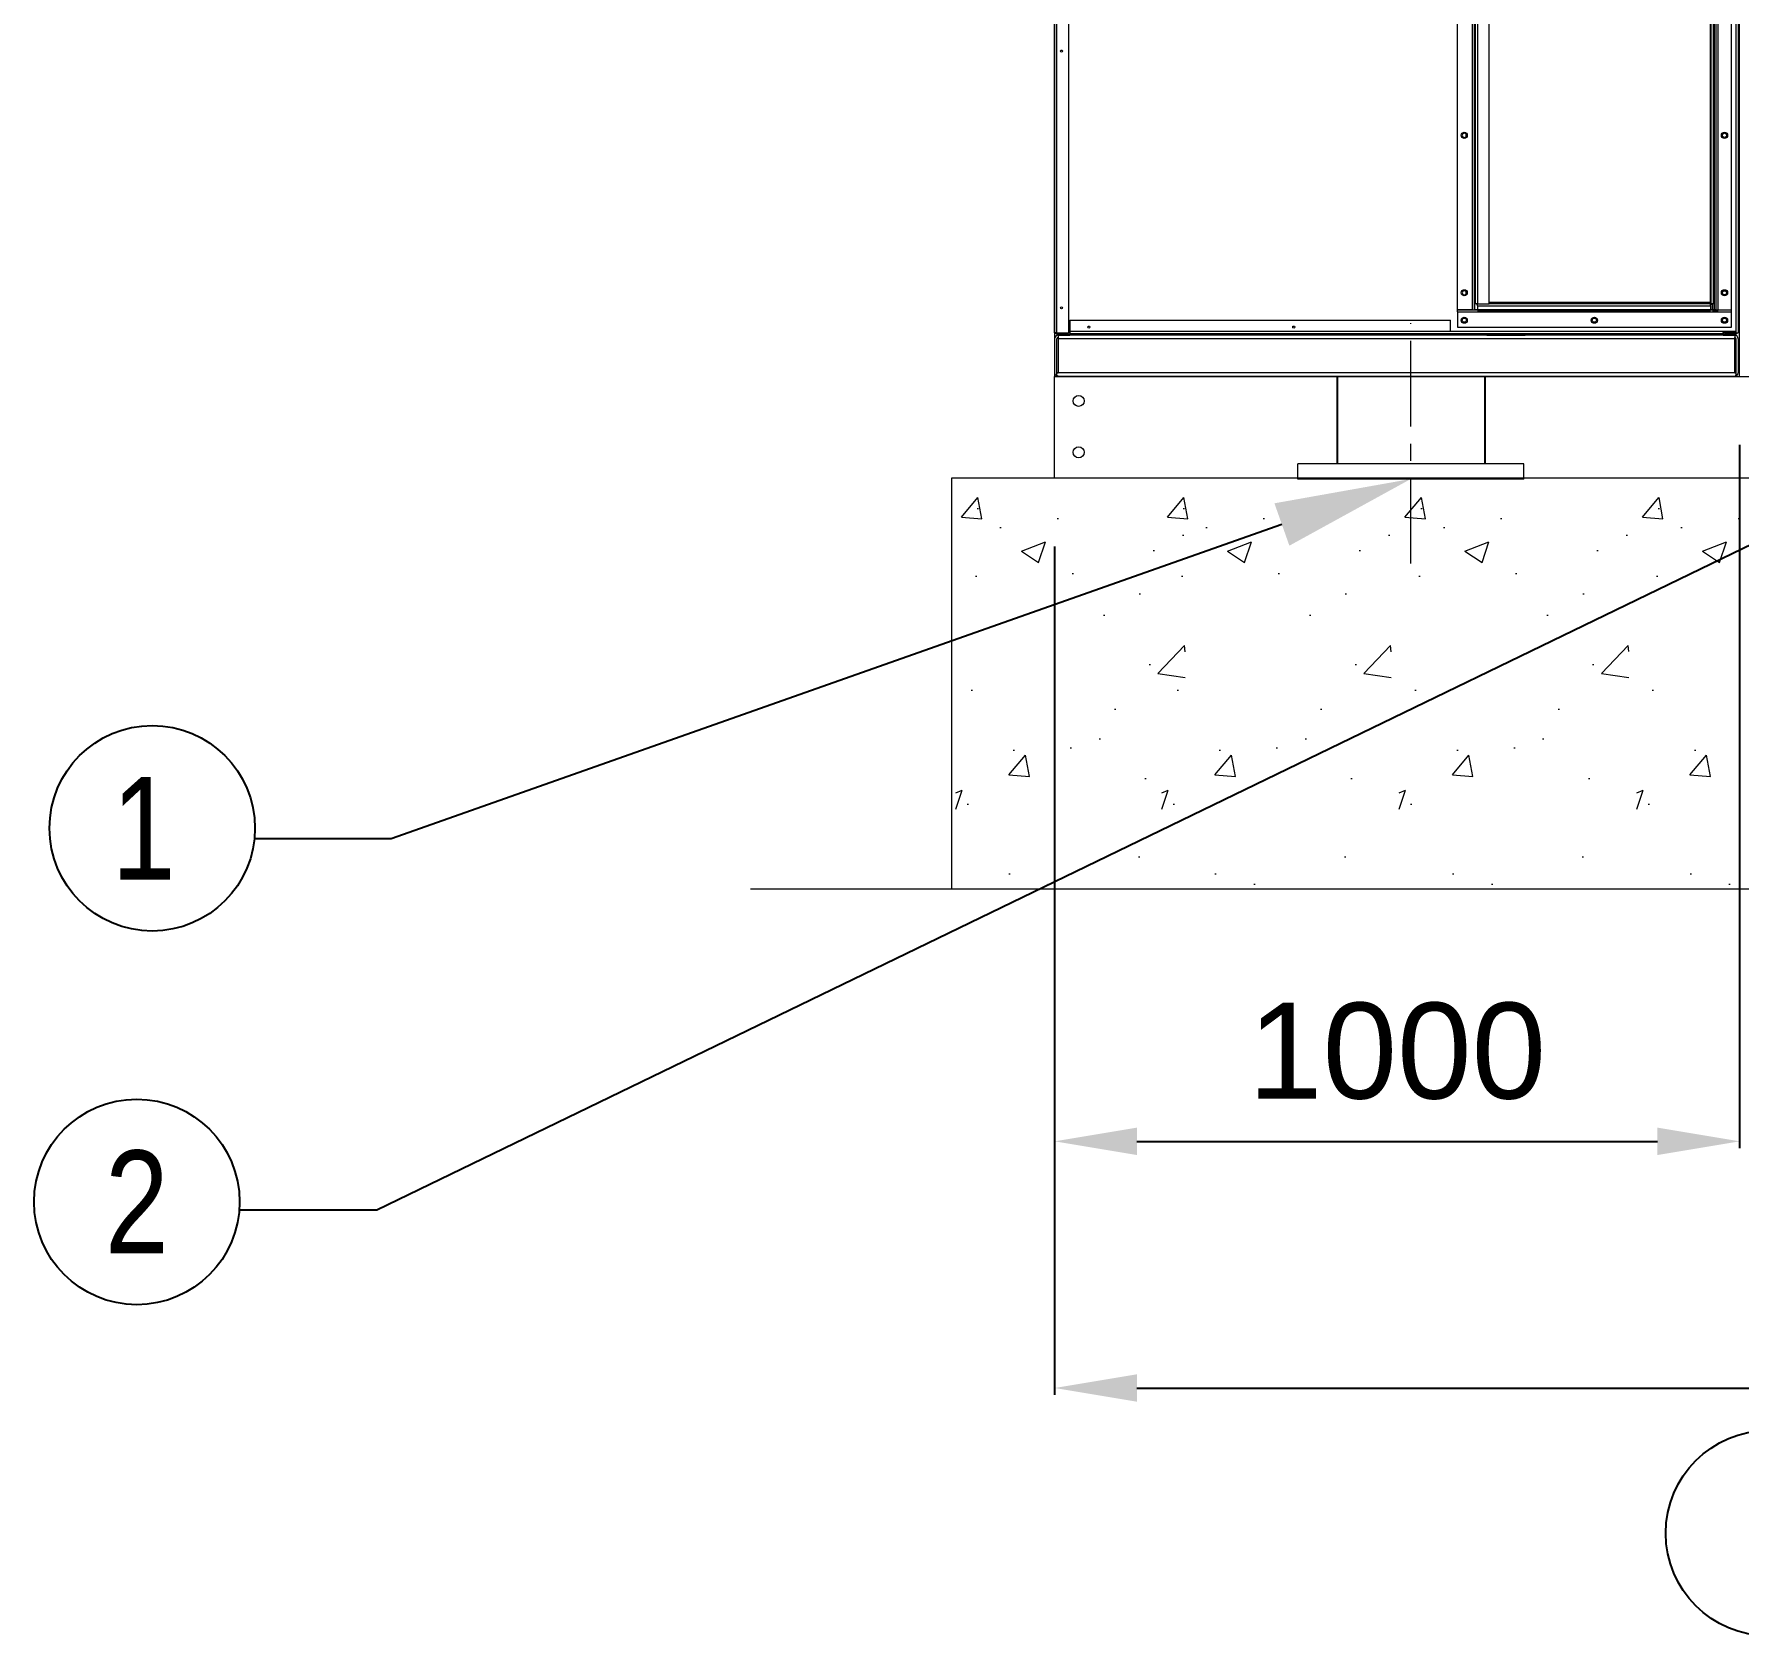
# Model space of a CAD drawing. Header units: millimetres. Extents: x -17070 to 45188, y -291348 to 34911.
# Drawn here: x 23883 to 26372, y 19860 to 22199 of the extents above; entities that cross this region are included whole.
import ezdxf
from ezdxf import colors
from ezdxf.entities.mleader import LeaderData, LeaderLine
from ezdxf.enums import TextEntityAlignment as Align
from ezdxf.math import Vec2, Vec3

# ---------------------------------------------------------------- set-up
doc = ezdxf.new("R2010")
doc.units = ezdxf.units.MM
doc.linetypes.add('CENTER', pattern=[2, 1.25, -0.25, 0.25, -0.25])
for name, color, linetype in [('냉각탑_dim', 1, 'Continuous'), ('냉각탑_text', 3, 'Continuous'), ('냉각탑_기초', 23, 'Continuous')]:
    doc.layers.add(name, color=color, linetype=linetype)
doc.styles.get("Standard").update_dxf_attribs({"font": 'arial.ttf'})
doc.dimstyles.new('1.40', dxfattribs={"dimscale": 20, "dimtxt": 1.5, "dimasz": 1, "dimexe": 0.5, "dimexo": 0.5, "dimgap": 0.5, "dimtad": 1, "dimdec": 0, "dimzin": 0, "dimdsep": 46, "dimtxsty": 'Standard', "dimcen": 0, "dimclrd": 2, "dimclre": 2, "dimclrt": 3, "dimadec": 0, "dimazin": 0, "dimtfac": 1, "dimtdec": 0, "dimtmove": 0, "dimatfit": 0, "dimfxl": 1, "dimtolj": 1, "dimtzin": 0, "dimlwd": -1, "dimlwe": -1, "dimarcsym": 0})

# ---------------------------------------------------------------- blocks, each defined once
blk = doc.blocks.new('*D458')
at = {"color": 2, "transparency": 16777216}
for p, q in [((26373.4, 21598.8), (26373.4, 20571.8)), ((25373.4, 21450.4), (25373.4, 20571.8)), ((25493.4, 20581.8), (26253.4, 20581.8))]:
    blk.add_line(p, q, dxfattribs=at)
for points in [[(25493.4, 20601.8), (25493.4, 20561.8), (25373.4, 20581.8)], [(26253.4, 20601.8), (26253.4, 20561.8), (26373.4, 20581.8)]]:
    blk.add_solid(points, dxfattribs=at)
at = {"layer": 'Defpoints', "color": 0, "transparency": 16777216}
for p in [(26373.4, 21698.8), (25373.4, 21550.4), (26373.4, 20581.8)]:
    blk.add_point(p, dxfattribs=at)
at = {"color": 3, "lineweight": 5, "transparency": 16777216, "insert": (25873.4, 20713.2), "char_height": 140, "attachment_point": 5}
blk.add_mtext('\\A1;1000', dxfattribs=at)
blk = doc.blocks.new('*D451')
at = {"color": 2, "transparency": 16777216}
for p, q in [((25373.4, 21450.4), (25373.4, 20211.6)), ((31273.4, 21450.4), (31273.4, 20211.6)), ((25493.4, 20221.6), (31153.4, 20221.6))]:
    blk.add_line(p, q, dxfattribs=at)
for points in [[(25493.4, 20241.6), (25493.4, 20201.6), (25373.4, 20221.6)], [(31153.4, 20241.6), (31153.4, 20201.6), (31273.4, 20221.6)]]:
    blk.add_solid(points, dxfattribs=at)
at = {"layer": 'Defpoints', "color": 0, "transparency": 16777216}
for p in [(25373.4, 21550.4), (31273.4, 21550.4), (31273.4, 20221.6)]:
    blk.add_point(p, dxfattribs=at)
at = {"color": 3, "lineweight": 5, "transparency": 16777216, "insert": (28323.4, 20353.1), "char_height": 140, "attachment_point": 5}
blk.add_mtext('\\A1;5900', dxfattribs=at)
blk = doc.blocks.new('A$C0F242E30')
at = {"color": 7, "lineweight": 13, "ltscale": 0.062}
for p, q in [((0, 54.8), (0, 5.2)), ((3.2, 5.2), (3.2, 54.8)), ((5, 54.8), (5, 5.2)), ((993, 54.8), (993, 5.2)), ((993, 5.2), (993, 54.8)), ((994.8, 5.2), (994.8, 54.8)), ((998, 54.8), (998, 5.2))]:
    blk.add_line(p, q, dxfattribs=at)
at = {"color": 7, "lineweight": 13, "ltscale": 0.02125}
for p, q in [((5, 60), (22, 60)), ((22, 60), (5, 60)), ((976, 60), (993, 60)), ((993, 60), (976, 60))]:
    blk.add_line(p, q, dxfattribs=at)
at = {"color": 7, "lineweight": 13, "ltscale": 0.0065}
for p, q in [((5, 60), (5, 54.8)), ((993, 60), (993, 54.8))]:
    blk.add_line(p, q, dxfattribs=at)
at = {"color": 7, "lineweight": 13}
for p, q in [((993, 54.8), (5, 54.8)), ((631, 60), (22, 60)), ((631, 60), (22, 60)), ((993, 5.2), (5, 5.2)), ((992.8, 0), (5.2, 0))]:
    blk.add_line(p, q, dxfattribs=at)
at = {"color": 7, "lineweight": 13, "ltscale": 0.0185}
for p, q in [((5.2, 60), (20, 60)), ((978, 60), (992.8, 60))]:
    blk.add_line(p, q, dxfattribs=at)
at = {"color": 7, "lineweight": 13, "ltscale": 0.07}
for p, q in [((631, 60), (687, 60)), ((687, 60), (631, 60))]:
    blk.add_line(p, q, dxfattribs=at)
at = {"color": 7, "lineweight": 13, "ltscale": 0.36125}
blk.add_line((976, 60), (687, 60), dxfattribs=at)
blk.add_line((976, 60), (687, 60), dxfattribs=at)
at = {"color": 7, "lineweight": 13, "ltscale": 0.002487}
blk.add_line((993, 54.8), (993, 56.8), dxfattribs=at)
at = {"color": 7, "lineweight": 13, "ltscale": 0.0022}
for p, q in [((3.2, 2.4), (2.2, 1)), ((994.8, 2.4), (995.8, 1))]:
    blk.add_line(p, q, dxfattribs=at)
at = {"color": 7, "lineweight": 13, "ltscale": 0.004497}
for p, q in [((3.2, 1.6), (3.2, 5.2)), ((994.8, 1.6), (994.8, 5.2))]:
    blk.add_line(p, q, dxfattribs=at)
at = {"color": 7, "lineweight": 13, "ltscale": 0.00225}
for p, q in [((5, 5.2), (3.2, 5.2)), ((3.2, 5.2), (5, 5.2)), ((994.8, 5.2), (993, 5.2)), ((993, 5.2), (994.8, 5.2))]:
    blk.add_line(p, q, dxfattribs=at)
at = {"color": 7, "lineweight": 13}
for centre, radius, start, end in [((5.2, 54.8), 5.2, 90, 180), ((5.2, 54.8), 2, 95.7392, 180), ((992.8, 54.8), 5.2, 0, 90), ((992.8, 54.8), 2, 0, 84.2609), ((5.2, 5.2), 5.2, 180, 270), ((992.8, 5.2), 5.2, 270, 0)]:
    blk.add_arc(centre, radius, start, end, dxfattribs=at)
for points in [[(5.2, 0), (4.9, 0), (4.5, 0.1), (4.2, 0.3), (3.8, 0.7), (3.4, 1.3), (3.4, 1.4), (3.3, 1.5), (3.2, 1.6)], [(992.8, 0), (993.1, 0), (993.5, 0.1), (993.8, 0.3), (994.2, 0.7), (994.6, 1.3), (994.6, 1.4), (994.7, 1.5), (994.8, 1.6)]]:
    blk.add_open_spline(points, degree=5, knots=[0, 0, 0, 0, 0, 0, 6.191357, 6.191357, 6.191357, 7.828222, 7.828222, 7.828222, 7.828222, 7.828222, 7.828222], dxfattribs=at)
blk = doc.blocks.new('A$C6159255C')
at = {"color": 7, "lineweight": 13}
for p, q in [((0, 1.7), (0, 3136.3)), ((3.4, 1.7), (3.4, 3136.3)), ((998, 3136.3), (998, 1.7)), ((20, 3108.8), (20, 1.7)), ((994.6, 1270), (994.6, 3.4)), ((613, 1235), (613, 35)), ((963, 1235), (963, 35)), ((963, 35), (613, 35)), ((22, 20), (578, 20)), ((578, 3.4), (22, 3.4)), ((994.6, 3.4), (578, 3.4)), ((976, 3.4), (578, 3.4)), ((976, 0), (22, 0))]:
    blk.add_line(p, q, dxfattribs=at)
at = {"color": 7, "lineweight": 13, "ltscale": 0.005667}
for p, q in [((3.4, 1.7), (0, 1.7)), ((22, 3.4), (22, 0)), ((976, 3.4), (976, 0)), ((994.6, 1.7), (998, 1.7))]:
    blk.add_line(p, q, dxfattribs=at)
at = {"color": 7, "lineweight": 13, "ltscale": 0.002833}
for p, q in [((2, 0), (2, 1.7)), ((2.9, 0), (2.9, 1.7)), ((978, 1.7), (978, 3.4)), ((994.6, 3.4), (994.6, 1.7)), ((995.1, 1.7), (995.1, 0)), ((996, 0), (996, 1.7))]:
    blk.add_line(p, q, dxfattribs=at)
at = {"color": 7, "lineweight": 13, "ltscale": 0.027667}
for p, q in [((3.4, 1.7), (20, 1.7)), ((22, 20), (22, 3.4)), ((578, 3.4), (578, 20)), ((978, 3.4), (994.6, 3.4)), ((978, 1.7), (994.6, 1.7))]:
    blk.add_line(p, q, dxfattribs=at)
at = {"color": 7, "lineweight": 13, "ltscale": 0.003333}
for p, q in [((22, 3.4), (20, 3.4)), ((22, 2), (20, 2)), ((978, 2), (976, 2)), ((976, 0), (976, 2))]:
    blk.add_line(p, q, dxfattribs=at)
at = {"color": 7, "lineweight": 13, "ltscale": 0.000512635}
blk.add_line((22, 0), (22, 0.3), dxfattribs=at)
at = {"color": 7, "lineweight": 13, "ltscale": 0.0015}
for p, q in [((2.9, 0), (2, 0)), ((996, 0), (995.1, 0))]:
    blk.add_line(p, q, dxfattribs=at)
at = {"color": 7, "lineweight": 13, "ltscale": 0.031833}
for p, q in [((2.9, 0), (22, 0)), ((976, 0), (995.1, 0))]:
    blk.add_line(p, q, dxfattribs=at)
at = {"color": 7, "lineweight": 13}
for centre, radius in [((10, 413), 1.5), ((598, 290), 4.5), ((978, 290), 4.5), ((598, 60), 4.5), ((978, 60), 4.5), ((10, 38), 1.5), ((50, 10), 1.5), ((349, 10), 1.5), ((598, 20), 4.5), ((788, 20), 4.5), ((978, 20), 4.5)]:
    blk.add_circle(centre, radius, dxfattribs=at)
blk = doc.blocks.new('A$C5FB90F76')
at = {"color": 7, "lineweight": 13}
for p, q in [((0, 0), (0, 1200)), ((2.8, 0), (2.8, 1200)), ((25, 0), (25, 1200))]:
    blk.add_line(p, q, dxfattribs=at)
at = {"color": 7, "lineweight": 13, "ltscale": 0.014}
for p, q in [((2.8, 1200), (0, 1200)), ((2.8, 0), (0, 0))]:
    blk.add_line(p, q, dxfattribs=at)
at = {"color": 7, "lineweight": 13, "ltscale": 0.111}
for p, q in [((25, 1200), (2.8, 1200)), ((2.8, 0), (25, 0))]:
    blk.add_line(p, q, dxfattribs=at)
at = {"color": 7, "lineweight": 13}
for centre in [(15, 1175), (15, 945), (15, 715), (15, 485), (15, 255), (15, 25)]:
    blk.add_circle(centre, 3, dxfattribs=at)
blk = doc.blocks.new('A$C6C1445C5')
at = {"color": 7, "lineweight": 13}
for p, q in [((0, 25), (400, 25)), ((0, 22.2), (400, 22.2)), ((0, 0), (400, 0))]:
    blk.add_line(p, q, dxfattribs=at)
at = {"color": 7, "lineweight": 13, "ltscale": 0.035}
for p, q in [((0, 22.2), (0, 25)), ((400, 22.2), (400, 25))]:
    blk.add_line(p, q, dxfattribs=at)
at = {"color": 7, "lineweight": 13, "ltscale": 0.2775}
for p, q in [((0, 22.2), (0, 0)), ((400, 0), (400, 22.2))]:
    blk.add_line(p, q, dxfattribs=at)
at = {"color": 7, "lineweight": 13}
for centre in [(10, 10), (200, 10), (390, 10)]:
    blk.add_circle(centre, 3, dxfattribs=at)
blk = doc.blocks.new('A$C01666899')
at = {"color": 4, "lineweight": 13}
for p, q in [((1212, 354), (0, 354)), ((0, 343.1), (0, 2.9)), ((6.6, 343.1), (6.6, 2.9)), ((1202.3, 347.4), (9.7, 347.4)), ((1202.3, 344), (9.7, 344)), ((10, 343.1), (10, 20)), ((11.4, 20), (11.4, 342.6)), ((11.4, 342.6), (1200.6, 342.6)), ((1200.6, 342.6), (1200.6, 20)), ((1202, 20), (1202, 343.1)), ((1205.4, 2.9), (1205.4, 343.1)), ((1212, 2.9), (1212, 343.1)), ((1202.3, 20), (9.7, 20)), ((1202.3, 3.4), (9.7, 3.4)), ((1202.3, 0), (9.7, 0))]:
    blk.add_line(p, q, dxfattribs=at)
at = {"color": 4, "lineweight": 13, "ltscale": 0.04}
for p, q in [((0, 346), (0, 354)), ((1212, 346), (1212, 354))]:
    blk.add_line(p, q, dxfattribs=at)
at = {"color": 4, "lineweight": 13, "ltscale": 0.0485}
for p, q in [((9.7, 346), (0, 346)), ((1212, 346), (1202.3, 346))]:
    blk.add_line(p, q, dxfattribs=at)
at = {"color": 4, "lineweight": 13, "ltscale": 0.033}
for p, q in [((6.6, 343.1), (0, 343.1)), ((1205.4, 343.1), (1212, 343.1)), ((6.6, 2.9), (0, 2.9)), ((1205.4, 2.9), (1212, 2.9))]:
    blk.add_line(p, q, dxfattribs=at)
at = {"color": 4, "lineweight": 13, "ltscale": 0.017}
for p, q in [((6.6, 343.1), (10, 343.1)), ((1205.4, 343.1), (1202, 343.1)), ((1202.3, 347.4), (1202.3, 344)), ((9.7, 3.4), (9.7, 0)), ((1202.3, 3.4), (1202.3, 0))]:
    blk.add_line(p, q, dxfattribs=at)
at = {"color": 4, "lineweight": 13, "ltscale": 0.0085}
for p, q in [((9.7, 344), (8, 344)), ((1202.3, 344), (1204, 344)), ((9.7, 2), (8, 2)), ((1202.3, 2), (1204, 2))]:
    blk.add_line(p, q, dxfattribs=at)
at = {"color": 4, "lineweight": 13, "ltscale": 0.0045}
for p, q in [((8, 343.1), (8, 344)), ((10, 343.1), (10, 344)), ((1202, 344), (1202, 343.1)), ((1204, 344), (1204, 343.1)), ((8, 2), (8, 2.9)), ((1204, 2.9), (1204, 2))]:
    blk.add_line(p, q, dxfattribs=at)
at = {"color": 4, "lineweight": 13, "ltscale": 0.007}
for p, q in [((9.7, 347.4), (9.7, 346)), ((1202.3, 347.4), (1202.3, 346))]:
    blk.add_line(p, q, dxfattribs=at)
at = {"color": 4, "lineweight": 13, "ltscale": 0.01}
blk.add_line((9.7, 346), (9.7, 344), dxfattribs=at)
at = {"color": 4, "lineweight": 13, "ltscale": 0.0155}
for p, q in [((6.6, 2.9), (9.7, 2.9)), ((1205.4, 2.9), (1202.3, 2.9))]:
    blk.add_line(p, q, dxfattribs=at)
at = {"color": 4, "lineweight": 13, "ltscale": 0.083}
for p, q in [((9.7, 20), (9.7, 3.4)), ((1202.3, 3.4), (1202.3, 20))]:
    blk.add_line(p, q, dxfattribs=at)
at = {"color": 4, "lineweight": 13}
for centre, radius in [((606, 316), 9), ((589.5, 316), 2), ((622.5, 316), 2)]:
    blk.add_circle(centre, radius, dxfattribs=at)
blk = doc.blocks.new('1')
at = {"color": 0, "lineweight": 20}
for p, q in [((25373.4, 21550.4), (25373.4, 21698.8)), ((25373.4, 21698.8), (31273.4, 21698.8))]:
    blk.add_line(p, q, dxfattribs=at)
at = {"color": 0, "ltscale": 30}
for p, q in [((25785.7, 21698.8), (25785.7, 21570.9)), ((26001.7, 21698.8), (26001.7, 21570.9))]:
    blk.add_line(p, q, dxfattribs=at)
at = {"color": 7, "lineweight": 15}
for p, q in [((25728.3, 21548.9), (25728.3, 21570.9)), ((26058.3, 21570.9), (25728.3, 21570.9)), ((26058.3, 21548.9), (26058.3, 21570.9)), ((26058.3, 21548.9), (25728.3, 21548.9))]:
    blk.add_line(p, q, dxfattribs=at)
at = {"lineweight": 5}
blk.add_line((25373.4, 21550.4), (31273.4, 21550.4), dxfattribs=at)
at = {"color": 0, "lineweight": 20}
blk.add_lwpolyline([(26373.4, 21698.8), (26373.4, 24898.8), (25373.4, 24898.8), (25373.4, 21698.8)], dxfattribs=at)
at = {"lineweight": 20}
for centre in [(25408.4, 21662.9), (25408.4, 21587.9)]:
    blk.add_circle(centre, 8, dxfattribs=at)
for name, p in [('A$C6159255C', (25373.4, 21760.8)), ('A$C5FB90F76', (26336.4, 21795.8)), ('A$C6C1445C5', (25961.4, 21770.8)), ('A$C0F242E30', (25373.4, 21698.8))]:
    blk.add_blockref(name, p, dxfattribs=at)
at = {"lineweight": 20, "rotation": 270}
blk.add_blockref('A$C01666899', (25988, 23007.2), dxfattribs=at)
at = {"lineweight": 20, "xscale": -1}
blk.add_blockref('A$C5FB90F76', (25986.4, 21795.8), dxfattribs=at)

msp = doc.modelspace()

# ---------------------------------------------------------------- hatches: boundary and pattern name
at = {"layer": '냉각탑_기초', "lineweight": 20, "ltscale": 30}
h = msp.add_hatch(dxfattribs=at)
h.set_pattern_fill('AR-CONC', color=256, scale=50, style=0)
h.set_pattern_definition([(50, (10635.44, 5009.1), (358.63, -31.376), [37.5, -412.5]), (355, (10635.44, 5009.1), (-69.3757, 376.096), [30, -330]), (100.4514, (10665.32, 5006.5), (289.2547, 344.72), [31.87, -350.571]), (46.1842, (10635.44, 5109.1), (533.6205, -82.7595), [56.25, -618.75]), (96.6356, (10679.9, 5102.2), (467.331, 487.059), [47.805, -525.856]), (351.1842, (10635.44, 5109.1), (467.331, 487.059), [45, -495]), (21, (10685.44, 5084.1), (298.4535, -201.3094), [37.5, -412.5]), (326, (10685.44, 5084.1), (121.6577, 362.575), [30, -330]), (71.4514, (10710.3, 5067.34), (420.1113, 161.265), [31.87, -350.571]), (37.5, (10635.44, 5009.11), (6.0799, 166.4469), [0, -326, 0, -335, 0, -331.25]), (7.5, (10635.44, 5009.11), (131.5348, 197.2059), [0, -191, 0, -318.5, 0, -126.25]), (327.5, (10523.94, 5009.11), (266.9112, -11.2774), [0, -125, 0, -390, 0, -517.5]), (317.5, (10473.94, 5009.1), (291.593, 50.0525), [0, -162.5, 0, -259, 0, -367.5])])
h.paths.add_polyline_path([(25564, 21550.4), (25229, 21550.4), (25229, 20950.4), (25564, 20950.4)])
h = msp.add_hatch(dxfattribs=at)
h.set_pattern_fill('AR-CONC', color=256, scale=50, style=0)
h.set_pattern_definition([(50, (10936.23, 5009.1), (358.63, -31.376), [37.5, -412.5]), (355, (10936.23, 5009.1), (-69.3757, 376.096), [30, -330]), (100.4514, (10966.1, 5006.5), (289.2547, 344.72), [31.87, -350.571]), (46.1842, (10936.23, 5109.1), (533.6205, -82.7595), [56.25, -618.75]), (96.6356, (10980.7, 5102.2), (467.331, 487.059), [47.805, -525.856]), (351.1842, (10936.23, 5109.1), (467.331, 487.059), [45, -495]), (21, (10986.23, 5084.1), (298.4535, -201.3094), [37.5, -412.5]), (326, (10986.23, 5084.1), (121.6577, 362.575), [30, -330]), (71.4514, (11011.1, 5067.34), (420.1113, 161.265), [31.87, -350.571]), (37.5, (10936.23, 5009.11), (6.0799, 166.4469), [0, -326, 0, -335, 0, -331.25]), (7.5, (10936.23, 5009.11), (131.5348, 197.2059), [0, -191, 0, -318.5, 0, -126.25]), (327.5, (10824.73, 5009.11), (266.9112, -11.2774), [0, -125, 0, -390, 0, -517.5]), (317.5, (10774.73, 5009.1), (291.593, 50.0525), [0, -162.5, 0, -259, 0, -367.5])])
h.paths.add_polyline_path([(25864.8, 21550.4), (25529.8, 21550.4), (25529.8, 20950.4), (25864.8, 20950.4)])
h = msp.add_hatch(dxfattribs=at)
h.set_pattern_fill('AR-CONC', color=256, scale=50, style=0)
h.set_pattern_definition([(50, (11283.07, 5009.1), (358.63, -31.376), [37.5, -412.5]), (355, (11283.07, 5009.1), (-69.3757, 376.096), [30, -330]), (100.4514, (11312.95, 5006.5), (289.2547, 344.72), [31.87, -350.571]), (46.1842, (11283.07, 5109.1), (533.6205, -82.7595), [56.25, -618.75]), (96.6356, (11327.54, 5102.2), (467.331, 487.059), [47.805, -525.856]), (351.1842, (11283.07, 5109.1), (467.331, 487.059), [45, -495]), (21, (11333.07, 5084.1), (298.4535, -201.3094), [37.5, -412.5]), (326, (11333.07, 5084.1), (121.6577, 362.575), [30, -330]), (71.4514, (11357.94, 5067.34), (420.1113, 161.265), [31.87, -350.571]), (37.5, (11283.07, 5009.11), (6.0799, 166.4469), [0, -326, 0, -335, 0, -331.25]), (7.5, (11283.07, 5009.11), (131.5348, 197.2059), [0, -191, 0, -318.5, 0, -126.25]), (327.5, (11171.57, 5009.11), (266.9112, -11.2774), [0, -125, 0, -390, 0, -517.5]), (317.5, (11121.57, 5009.1), (291.593, 50.0525), [0, -162.5, 0, -259, 0, -367.5])])
h.paths.add_polyline_path([(26211.6, 21550.4), (25876.6, 21550.4), (25876.6, 20950.4), (26211.6, 20950.4)])
h = msp.add_hatch(dxfattribs=at)
h.set_pattern_fill('AR-CONC', color=256, scale=50, style=0)
h.set_pattern_definition([(50, (11629.9, 5009.1), (358.63, -31.376), [37.5, -412.5]), (355, (11629.9, 5009.1), (-69.3757, 376.096), [30, -330]), (100.4514, (11659.8, 5006.5), (289.2547, 344.72), [31.87, -350.571]), (46.1842, (11629.9, 5109.1), (533.6205, -82.7595), [56.25, -618.75]), (96.6356, (11674.37, 5102.2), (467.331, 487.059), [47.805, -525.856]), (351.1842, (11629.9, 5109.1), (467.331, 487.059), [45, -495]), (21, (11679.9, 5084.1), (298.4535, -201.3094), [37.5, -412.5]), (326, (11679.9, 5084.1), (121.6577, 362.575), [30, -330]), (71.4514, (11704.78, 5067.34), (420.1113, 161.265), [31.87, -350.571]), (37.5, (11629.9, 5009.11), (6.0799, 166.4469), [0, -326, 0, -335, 0, -331.25]), (7.5, (11629.9, 5009.11), (131.5348, 197.2059), [0, -191, 0, -318.5, 0, -126.25]), (327.5, (11518.4, 5009.11), (266.9112, -11.2774), [0, -125, 0, -390, 0, -517.5]), (317.5, (11468.4, 5009.1), (291.593, 50.0525), [0, -162.5, 0, -259, 0, -367.5])])
h.paths.add_polyline_path([(26558.4, 21550.4), (26223.4, 21550.4), (26223.4, 20950.4), (26558.4, 20950.4)])

# ---------------------------------------------------------------- linework, layer by layer
at = {"color": 1, "linetype": 'CENTER', "lineweight": 20, "ltscale": 100}
msp.add_line((25893.3, 21425.5), (25893.3, 21776.6), dxfattribs=at)
at = {"layer": '냉각탑_dim', "linetype": 'ByBlock', "lineweight": -3}
for centre in [(24055.8, 21038.9), (24033.3, 20493.3), (26415.6, 20009.6)]:
    msp.add_circle(centre, 150, dxfattribs=at)
at = {"layer": '냉각탑_기초', "lineweight": 20, "ltscale": 30}
for p, q in [((25223.4, 20950.4), (25223.4, 21550.4)), ((25223.4, 21550.4), (31423.4, 21550.4)), ((24929.1, 20950.4), (31840.7, 20950.4))]:
    msp.add_line(p, q, dxfattribs=at)

# ---------------------------------------------------------------- block references
msp.add_blockref('1', (0, 0))

# ---------------------------------------------------------------- texts
at = {"layer": '냉각탑_text', "width": 0.8}
for s, p in [('1', (24043.1, 21038.9)), ('2', (24033.3, 20493.3))]:
    msp.add_text(s, height=150, dxfattribs=at).set_placement(p, align=Align.MIDDLE_CENTER)

# ---------------------------------------------------------------- dimensions: what is measured, and where the dimension line sits
at = {"lineweight": 5}
for base, p2, picture, middle in [((26373.4, 20581.8), (26373.4, 21698.8), '*D458', (25873.4, 20713.2)), ((31273.4, 20221.6), (31273.4, 21550.4), '*D451', (28323.4, 20353.1))]:
    dim = msp.add_linear_dim(base=base, p1=(25373.4, 21550.4), p2=p2, dimstyle='1.40', override={"dimtxt": 7, "dimasz": 6, "dimexo": 5, "dimgap": 3}, dxfattribs=at)
    dim.commit()
    dim.dimension.update_dxf_attribs({"geometry": picture, "text_midpoint": middle})

# ---------------------------------------------------------------- leaders
at = {"layer": '냉각탑_dim', "lineweight": -3}
ml = msp.add_multileader_mtext('Standard', dxfattribs=at)
ml.set_content('')
ml.set_leader_properties(color=256)
ml.build(insert=Vec2(0, 0))
ml.multileader.update_dxf_attribs({"text_right_attachment_type": 6, "dogleg_length": 5, "arrow_head_size": 199.5, "scale": 30})
ctx = ml.context
ctx.base_point, ctx.scale, ctx.char_height, ctx.arrow_head_size, ctx.landing_gap_size, ctx.plane_origin = Vec3(24184.2, 20481.4), 30, 7.18, 199.5, 3.59, Vec3(26718.6, 20051.8)
ctx.right_attachment, ctx.text_align_type = 6, 2
notes = []
notes.append((ctx, [(0, (1, 1, 0), (24383.7, 20481.4), (-1, 0), 199.5, [(0, [(26588.5, 21548.8)], 0, [])])]))
ctx.mtext, ml.multileader.dxf.content_type = None, 0
ml = msp.add_multileader_mtext('Standard', dxfattribs=at)
ml.set_content('')
ml.set_leader_properties(color=256)
ml.build(insert=Vec2(0, 0))
ml.multileader.update_dxf_attribs({"text_right_attachment_type": 6, "dogleg_length": 5, "arrow_head_size": 199.5, "scale": 30})
ctx = ml.context
ctx.base_point, ctx.scale, ctx.char_height, ctx.arrow_head_size, ctx.landing_gap_size, ctx.plane_origin = Vec3(24205, 21023.4), 30, 7.18, 199.5, 3.59, Vec3(26023.4, 20051.9)
ctx.right_attachment, ctx.text_align_type = 6, 2
notes.append((ctx, [(0, (1, 1, 0), (24404.5, 21023.4), (-1, 0), 199.5, [(0, [(25893.3, 21548.9)], 0, [])])]))
ctx.mtext, ml.multileader.dxf.content_type = None, 0
for ctx, leaders in notes:
    for number, flags, end, landing, length, lines in leaders:
        leader = LeaderData()
        leader.index, (leader.has_last_leader_line, leader.has_dogleg_vector, leader.attachment_direction) = number, flags
        leader.last_leader_point, leader.dogleg_vector, leader.dogleg_length = Vec3(end), Vec3(landing), length
        for number, points, colour, breaks in lines:
            line = LeaderLine()
            line.index, line.vertices, line.color, line.breaks = number, Vec3.list(points), colors.encode_raw_color(colour), breaks
            leader.lines.append(line)
        ctx.leaders.append(leader)

doc.saveas('drawing.dxf')
